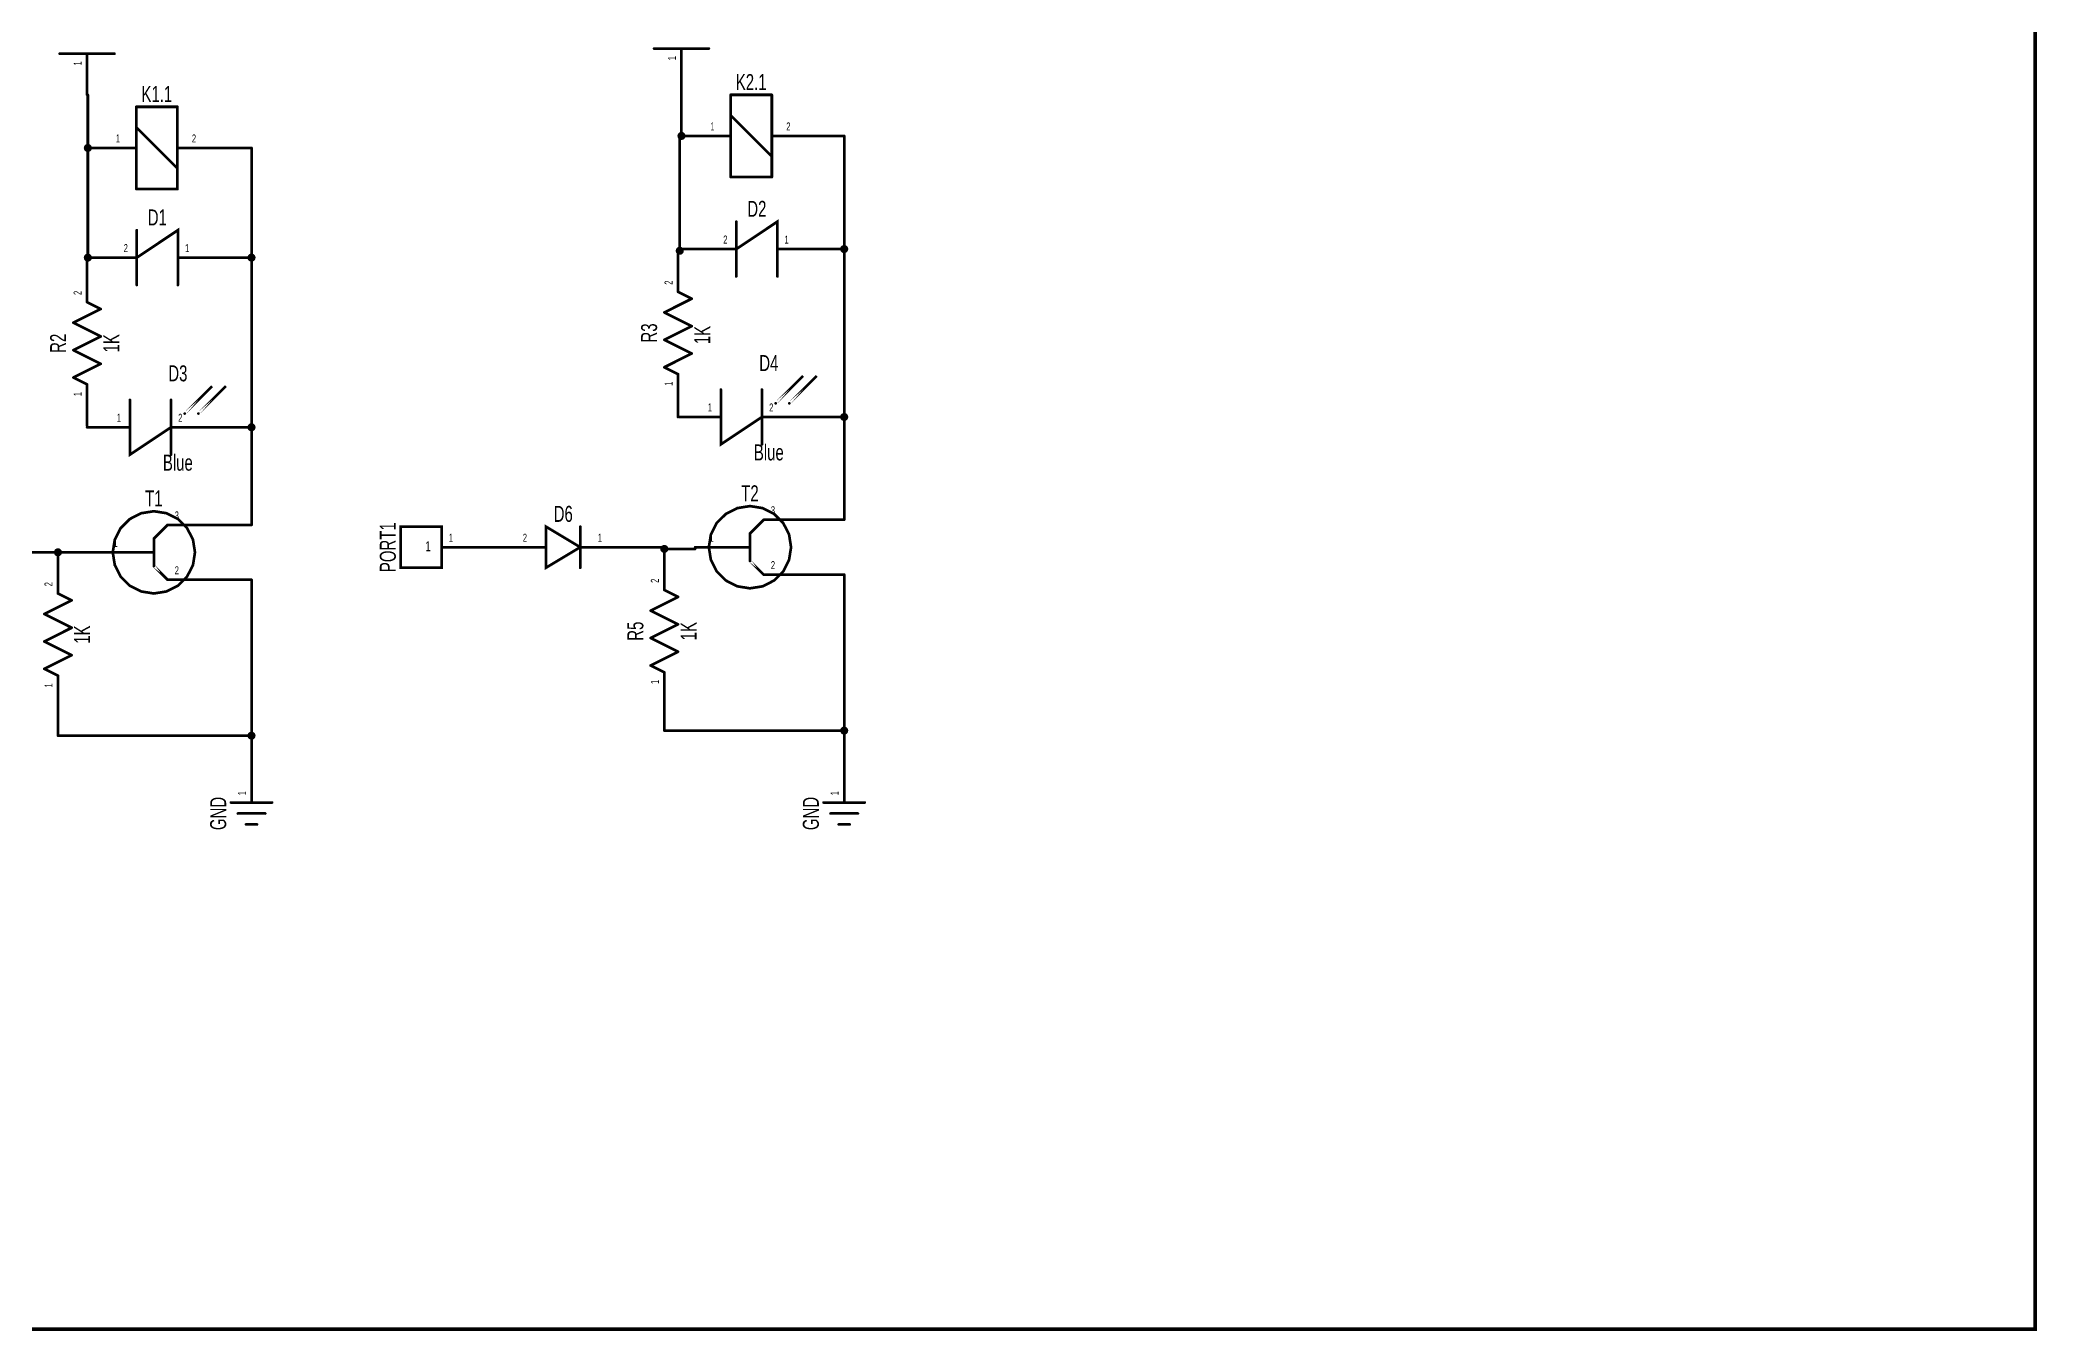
# Model space of a CAD drawing. Extents: x -3.3 to 8.2, y -1.8 to 6.3.
# Drawn here: x 0.96 to 8.25, y -1.83 to 2.88 of the extents above; entities that cross this region are included whole.
import ezdxf
from ezdxf.enums import TextEntityAlignment as Align

# ---------------------------------------------------------------- set-up
doc = ezdxf.new("R2010")
doc.units = 0
for name, color, linetype in [('Element', 253, 'CONTINUOUS'), ('Net', 50, 'CONTINUOUS'), ('Pin', 50, 'CONTINUOUS'), ('Titles', 253, 'CONTINUOUS')]:
    doc.layers.add(name, color=color, linetype=linetype)

msp = doc.modelspace()

# ---------------------------------------------------------------- linework, layer by layer
at = {"layer": 'Element', "linetype": 'CONTINUOUS'}
for points, const_width in [([(3.2002, 2.8493), (3.4002, 2.8493)], 0.0098), ([(1.0312, 2.8306), (1.2312, 2.8306)], 0.0098), ([(1.461, 2.6368), (1.311, 2.6368)], 0.01), ([(1.311, 2.6368), (1.311, 2.5618)], 0.01), ([(1.461, 2.4868), (1.461, 2.6368)], 0.01), ([(3.6299, 2.6805), (3.4799, 2.6805)], 0.01), ([(3.4799, 2.6805), (3.4799, 2.6055)], 0.01), ([(3.6299, 2.5305), (3.6299, 2.6805)], 0.01), ([(1.461, 2.4118), (1.311, 2.5618)], 0.01), ([(1.311, 2.5618), (1.311, 2.4868)], 0.01), ([(3.6299, 2.4555), (3.4799, 2.6055)], 0.01), ([(3.4799, 2.6055), (3.4799, 2.5305)], 0.01), ([(1.286, 2.4868), (1.311, 2.4868)], 0.01), ([(1.311, 2.4868), (1.311, 2.3368)], 0.01), ([(1.486, 2.4868), (1.461, 2.4868)], 0.01), ([(1.461, 2.4118), (1.461, 2.4868)], 0.01), ([(3.4549, 2.5305), (3.4799, 2.5305)], 0.01), ([(3.4799, 2.5305), (3.4799, 2.3805)], 0.01), ([(3.6549, 2.5305), (3.6299, 2.5305)], 0.01), ([(3.6299, 2.4555), (3.6299, 2.5305)], 0.01), ([(1.461, 2.3368), (1.461, 2.4118)], 0.01), ([(3.6299, 2.3805), (3.6299, 2.4555)], 0.01), ([(1.311, 2.3368), (1.461, 2.3368)], 0.01), ([(3.4799, 2.3805), (3.6299, 2.3805)], 0.01), ([(1.4625, 1.9867), (1.4625, 2.1867), (1.3125, 2.0867), (1.3125, 2.0867)], 0.0098), ([(1.3125, 2.1867), (1.3125, 1.9867)], 0.0098), ([(3.6503, 2.018), (3.6503, 2.218), (3.5003, 2.118), (3.5003, 2.118)], 0.0098), ([(3.5003, 2.218), (3.5003, 2.018)], 0.0098), ([(1.0812, 1.8492), (1.1812, 1.8992)], 0.0098), ([(1.1812, 1.8992), (1.1312, 1.9242)], 0.0098), ([(3.2377, 1.8868), (3.3377, 1.9368)], 0.0098), ([(3.3377, 1.9368), (3.2877, 1.9618)], 0.0098), ([(1.1812, 1.7992), (1.0812, 1.8492)], 0.0098), ([(3.3377, 1.8368), (3.2377, 1.8868)], 0.0098), ([(3.2377, 1.7868), (3.3377, 1.8368)], 0.0098), ([(1.0812, 1.7492), (1.1812, 1.7992)], 0.0098), ([(1.1812, 1.6992), (1.0812, 1.7492)], 0.0098), ([(3.3377, 1.7368), (3.2377, 1.7868)], 0.0098), ([(1.0812, 1.6492), (1.1812, 1.6992)], 0.0098), ([(3.2377, 1.6868), (3.3377, 1.7368)], 0.0098), ([(3.2877, 1.6618), (3.2377, 1.6868)], 0.0098), ([(1.1312, 1.6242), (1.0812, 1.6492)], 0.0098), ([(1.4875, 1.5179), (1.5875, 1.6179), (1.4875, 1.5179)], 0.0098), ([(1.5375, 1.5179), (1.6375, 1.6179), (1.5375, 1.5179)], 0.0098), ([(3.444, 1.6054), (3.444, 1.4054), (3.594, 1.5054), (3.594, 1.5054)], 0.0098), ([(3.594, 1.6054), (3.594, 1.4054)], 0.0098), ([(3.644, 1.5554), (3.744, 1.6554), (3.644, 1.5554)], 0.0098), ([(3.694, 1.5554), (3.794, 1.6554), (3.694, 1.5554)], 0.0098), ([(1.2875, 1.5679), (1.2875, 1.3679), (1.4375, 1.4679), (1.4375, 1.4679)], 0.0098), ([(1.4375, 1.5679), (1.4375, 1.3679)], 0.0098), ([(1.225, 1.0116), (1.2323, 0.9653), (1.2536, 0.9235), (1.2868, 0.8903), (1.3286, 0.869), (1.375, 0.8616), (1.4213, 0.869), (1.4632, 0.8903), (1.4963, 0.9235), (1.5177, 0.9653), (1.525, 1.0116), (1.5177, 1.058), (1.4963, 1.0998), (1.4632, 1.133), (1.4213, 1.1543), (1.375, 1.1616), (1.3286, 1.1543), (1.2868, 1.133), (1.2536, 1.0998), (1.2323, 1.058), (1.225, 1.0116)], 0.0098), ([(3.4002, 1.0304), (3.4076, 0.984), (3.4289, 0.9422), (3.4621, 0.909), (3.5039, 0.8877), (3.5502, 0.8804), (3.5966, 0.8877), (3.6384, 0.909), (3.6716, 0.9422), (3.6929, 0.984), (3.7002, 1.0304), (3.6929, 1.0767), (3.6716, 1.1186), (3.6384, 1.1517), (3.5966, 1.173), (3.5502, 1.1804), (3.5039, 1.173), (3.4621, 1.1517), (3.4289, 1.1186), (3.4076, 1.0767), (3.4002, 1.0304)], 0.0098), ([(1.375, 1.0616), (1.425, 1.1116)], 0.0098), ([(2.4251, 1.1054), (2.2752, 1.1054), (2.2752, 0.9554), (2.4251, 0.9554), (2.4251, 1.1054)], 0.0098), ([(2.9309, 1.0304), (2.8059, 1.1054), (2.8059, 0.9554), (2.9309, 1.0304)], 0.0098), ([(2.9309, 0.9554), (2.9309, 1.1054)], 0.0098), ([(3.5502, 1.0804), (3.6002, 1.1304)], 0.0098), ([(1.375, 1.0616), (1.375, 0.9616)], 0.0098), ([(2.7689, 1.0304), (2.8059, 1.0304)], 0.0098), ([(2.9309, 1.0304), (2.9689, 1.0304)], 0.0098), ([(3.4502, 1.0304), (3.5502, 1.0304)], 0.0098), ([(3.5502, 1.0804), (3.5502, 0.9804)], 0.0098), ([(1.275, 1.0116), (1.375, 1.0116)], 0.0098), ([(1.375, 0.9616), (1.425, 0.9116), (1.375, 0.9616)], 0.0098), ([(3.5502, 0.9804), (3.6002, 0.9304), (3.5502, 0.9804)], 0.0098), ([(3.2877, 0.8491), (3.2377, 0.8741)], 0.0098), ([(0.975, 0.7866), (1.075, 0.8366)], 0.0098), ([(1.075, 0.8366), (1.025, 0.8616)], 0.0098), ([(3.1877, 0.7991), (3.2877, 0.8491)], 0.0098), ([(3.2877, 0.7491), (3.1877, 0.7991)], 0.0098), ([(1.075, 0.7366), (0.975, 0.7866)], 0.0098), ([(0.975, 0.6866), (1.075, 0.7366)], 0.0098), ([(3.1877, 0.6991), (3.2877, 0.7491)], 0.0098), ([(1.075, 0.6366), (0.975, 0.6866)], 0.0098), ([(3.2877, 0.6491), (3.1877, 0.6991)], 0.0098), ([(0.975, 0.5866), (1.075, 0.6366)], 0.0098), ([(1.025, 0.5616), (0.975, 0.5866)], 0.0098), ([(3.1877, 0.5991), (3.2877, 0.6491)], 0.0098), ([(3.2377, 0.5741), (3.1877, 0.5991)], 0.0098), ([(1.6563, 0.0991), (1.8063, 0.0991)], 0.0098), ([(3.819, 0.0991), (3.969, 0.0991)], 0.0098), ([(1.6813, 0.0591), (1.7813, 0.0591)], 0.0098), ([(1.7113, 0.0191), (1.7513, 0.0191)], 0.0098), ([(3.844, 0.0591), (3.944, 0.0591)], 0.0098), ([(3.874, 0.0191), (3.914, 0.0191)], 0.0098)]:
    msp.add_lwpolyline(points, dxfattribs=dict(at, const_width=const_width))
for points, const_width in [([(3.1978, 2.8493, 1), (3.2027, 2.8493, 1), (3.1978, 2.8493, 1)], 0.0049), ([(3.3978, 2.8493, 1), (3.4027, 2.8493, 1), (3.3978, 2.8493, 1)], 0.0049), ([(1.0288, 2.8306, 1), (1.0337, 2.8306, 1), (1.0288, 2.8306, 1)], 0.0049), ([(1.2288, 2.8306, 1), (1.2337, 2.8306, 1), (1.2288, 2.8306, 1)], 0.0049), ([(1.3085, 2.6368, 1), (1.3135, 2.6368, 1), (1.3085, 2.6368, 1)], 0.005), ([(1.3085, 2.6368, 1), (1.3135, 2.6368, 1), (1.3085, 2.6368, 1)], 0.005), ([(1.4585, 2.6368, 1), (1.4635, 2.6368, 1), (1.4585, 2.6368, 1)], 0.005), ([(1.4585, 2.6368, 1), (1.4635, 2.6368, 1), (1.4585, 2.6368, 1)], 0.005), ([(3.4774, 2.6805, 1), (3.4824, 2.6805, 1), (3.4774, 2.6805, 1)], 0.005), ([(3.4774, 2.6805, 1), (3.4824, 2.6805, 1), (3.4774, 2.6805, 1)], 0.005), ([(3.6274, 2.6805, 1), (3.6324, 2.6805, 1), (3.6274, 2.6805, 1)], 0.005), ([(3.6274, 2.6805, 1), (3.6324, 2.6805, 1), (3.6274, 2.6805, 1)], 0.005), ([(1.3085, 2.5618, 1), (1.3135, 2.5618, 1), (1.3085, 2.5618, 1)], 0.005), ([(1.3085, 2.5618, 1), (1.3135, 2.5618, 1), (1.3085, 2.5618, 1)], 0.005), ([(1.3085, 2.5618, 1), (1.3135, 2.5618, 1), (1.3085, 2.5618, 1)], 0.005), ([(3.4774, 2.6055, 1), (3.4824, 2.6055, 1), (3.4774, 2.6055, 1)], 0.005), ([(3.4774, 2.6055, 1), (3.4824, 2.6055, 1), (3.4774, 2.6055, 1)], 0.005), ([(3.4774, 2.6055, 1), (3.4824, 2.6055, 1), (3.4774, 2.6055, 1)], 0.005), ([(1.2835, 2.4868, 1), (1.2885, 2.4868, 1), (1.2835, 2.4868, 1)], 0.005), ([(1.3085, 2.4868, 1), (1.3135, 2.4868, 1), (1.3085, 2.4868, 1)], 0.005), ([(1.3085, 2.4868, 1), (1.3135, 2.4868, 1), (1.3085, 2.4868, 1)], 0.005), ([(1.3085, 2.4868, 1), (1.3135, 2.4868, 1), (1.3085, 2.4868, 1)], 0.005), ([(1.4585, 2.4868, 1), (1.4635, 2.4868, 1), (1.4585, 2.4868, 1)], 0.005), ([(1.4585, 2.4868, 1), (1.4635, 2.4868, 1), (1.4585, 2.4868, 1)], 0.005), ([(1.4585, 2.4868, 1), (1.4635, 2.4868, 1), (1.4585, 2.4868, 1)], 0.005), ([(1.4835, 2.4868, 1), (1.4885, 2.4868, 1), (1.4835, 2.4868, 1)], 0.005), ([(3.4524, 2.5305, 1), (3.4574, 2.5305, 1), (3.4524, 2.5305, 1)], 0.005), ([(3.4774, 2.5305, 1), (3.4824, 2.5305, 1), (3.4774, 2.5305, 1)], 0.005), ([(3.4774, 2.5305, 1), (3.4824, 2.5305, 1), (3.4774, 2.5305, 1)], 0.005), ([(3.4774, 2.5305, 1), (3.4824, 2.5305, 1), (3.4774, 2.5305, 1)], 0.005), ([(3.6274, 2.5305, 1), (3.6324, 2.5305, 1), (3.6274, 2.5305, 1)], 0.005), ([(3.6274, 2.5305, 1), (3.6324, 2.5305, 1), (3.6274, 2.5305, 1)], 0.005), ([(3.6274, 2.5305, 1), (3.6324, 2.5305, 1), (3.6274, 2.5305, 1)], 0.005), ([(3.6524, 2.5305, 1), (3.6574, 2.5305, 1), (3.6524, 2.5305, 1)], 0.005), ([(1.4585, 2.4118, 1), (1.4635, 2.4118, 1), (1.4585, 2.4118, 1)], 0.005), ([(1.4585, 2.4118, 1), (1.4635, 2.4118, 1), (1.4585, 2.4118, 1)], 0.005), ([(1.4585, 2.4118, 1), (1.4635, 2.4118, 1), (1.4585, 2.4118, 1)], 0.005), ([(3.6274, 2.4555, 1), (3.6324, 2.4555, 1), (3.6274, 2.4555, 1)], 0.005), ([(3.6274, 2.4555, 1), (3.6324, 2.4555, 1), (3.6274, 2.4555, 1)], 0.005), ([(3.6274, 2.4555, 1), (3.6324, 2.4555, 1), (3.6274, 2.4555, 1)], 0.005), ([(1.3085, 2.3368, 1), (1.3135, 2.3368, 1), (1.3085, 2.3368, 1)], 0.005), ([(1.3085, 2.3368, 1), (1.3135, 2.3368, 1), (1.3085, 2.3368, 1)], 0.005), ([(1.4585, 2.3368, 1), (1.4635, 2.3368, 1), (1.4585, 2.3368, 1)], 0.005), ([(1.4585, 2.3368, 1), (1.4635, 2.3368, 1), (1.4585, 2.3368, 1)], 0.005), ([(3.4774, 2.3805, 1), (3.4824, 2.3805, 1), (3.4774, 2.3805, 1)], 0.005), ([(3.4774, 2.3805, 1), (3.4824, 2.3805, 1), (3.4774, 2.3805, 1)], 0.005), ([(3.6274, 2.3805, 1), (3.6324, 2.3805, 1), (3.6274, 2.3805, 1)], 0.005), ([(3.6274, 2.3805, 1), (3.6324, 2.3805, 1), (3.6274, 2.3805, 1)], 0.005), ([(1.3101, 2.1867, 1), (1.315, 2.1867, 1), (1.3101, 2.1867, 1)], 0.0049), ([(3.4978, 2.218, 1), (3.5027, 2.218, 1), (3.4978, 2.218, 1)], 0.0049), ([(3.4978, 2.118, 1), (3.5027, 2.118, 1), (3.4978, 2.118, 1)], 0.0049), ([(1.3101, 2.0867, 1), (1.315, 2.0867, 1), (1.3101, 2.0867, 1)], 0.0049), ([(1.3101, 1.9867, 1), (1.315, 1.9867, 1), (1.3101, 1.9867, 1)], 0.0049), ([(1.4601, 1.9867, 1), (1.465, 1.9867, 1), (1.4601, 1.9867, 1)], 0.0049), ([(3.4978, 2.018, 1), (3.5027, 2.018, 1), (3.4978, 2.018, 1)], 0.0049), ([(3.6478, 2.018, 1), (3.6527, 2.018, 1), (3.6478, 2.018, 1)], 0.0049), ([(1.1288, 1.9242, 1), (1.1337, 1.9242, 1), (1.1288, 1.9242, 1)], 0.0049), ([(1.1788, 1.8992, 1), (1.1837, 1.8992, 1), (1.1788, 1.8992, 1)], 0.0049), ([(1.1788, 1.8992, 1), (1.1837, 1.8992, 1), (1.1788, 1.8992, 1)], 0.0049), ([(3.2853, 1.9618, 1), (3.2902, 1.9618, 1), (3.2853, 1.9618, 1)], 0.0049), ([(3.3353, 1.9368, 1), (3.3402, 1.9368, 1), (3.3353, 1.9368, 1)], 0.0049), ([(3.3353, 1.9368, 1), (3.3402, 1.9368, 1), (3.3353, 1.9368, 1)], 0.0049), ([(1.0788, 1.8492, 1), (1.0837, 1.8492, 1), (1.0788, 1.8492, 1)], 0.0049), ([(1.0788, 1.8492, 1), (1.0837, 1.8492, 1), (1.0788, 1.8492, 1)], 0.0049), ([(3.2353, 1.8868, 1), (3.2402, 1.8868, 1), (3.2353, 1.8868, 1)], 0.0049), ([(3.2353, 1.8868, 1), (3.2402, 1.8868, 1), (3.2353, 1.8868, 1)], 0.0049), ([(3.3353, 1.8368, 1), (3.3402, 1.8368, 1), (3.3353, 1.8368, 1)], 0.0049), ([(3.3353, 1.8368, 1), (3.3402, 1.8368, 1), (3.3353, 1.8368, 1)], 0.0049), ([(1.0788, 1.7492, 1), (1.0837, 1.7492, 1), (1.0788, 1.7492, 1)], 0.0049), ([(1.0788, 1.7492, 1), (1.0837, 1.7492, 1), (1.0788, 1.7492, 1)], 0.0049), ([(1.1788, 1.7992, 1), (1.1837, 1.7992, 1), (1.1788, 1.7992, 1)], 0.0049), ([(1.1788, 1.7992, 1), (1.1837, 1.7992, 1), (1.1788, 1.7992, 1)], 0.0049), ([(3.2353, 1.7868, 1), (3.2402, 1.7868, 1), (3.2353, 1.7868, 1)], 0.0049), ([(3.2353, 1.7868, 1), (3.2402, 1.7868, 1), (3.2353, 1.7868, 1)], 0.0049), ([(1.1788, 1.6992, 1), (1.1837, 1.6992, 1), (1.1788, 1.6992, 1)], 0.0049), ([(1.1788, 1.6992, 1), (1.1837, 1.6992, 1), (1.1788, 1.6992, 1)], 0.0049), ([(3.2353, 1.6868, 1), (3.2402, 1.6868, 1), (3.2353, 1.6868, 1)], 0.0049), ([(3.2353, 1.6868, 1), (3.2402, 1.6868, 1), (3.2353, 1.6868, 1)], 0.0049), ([(3.3353, 1.7368, 1), (3.3402, 1.7368, 1), (3.3353, 1.7368, 1)], 0.0049), ([(3.3353, 1.7368, 1), (3.3402, 1.7368, 1), (3.3353, 1.7368, 1)], 0.0049), ([(1.0788, 1.6492, 1), (1.0837, 1.6492, 1), (1.0788, 1.6492, 1)], 0.0049), ([(1.0788, 1.6492, 1), (1.0837, 1.6492, 1), (1.0788, 1.6492, 1)], 0.0049), ([(1.1288, 1.6242, 1), (1.1337, 1.6242, 1), (1.1288, 1.6242, 1)], 0.0049), ([(3.2853, 1.6618, 1), (3.2902, 1.6618, 1), (3.2853, 1.6618, 1)], 0.0049), ([(3.4415, 1.6054, 1), (3.4464, 1.6054, 1), (3.4415, 1.6054, 1)], 0.0049), ([(3.5915, 1.6054, 1), (3.5964, 1.6054, 1), (3.5915, 1.6054, 1)], 0.0049), ([(1.285, 1.5679, 1), (1.2899, 1.5679, 1), (1.285, 1.5679, 1)], 0.0049), ([(1.435, 1.5679, 1), (1.4399, 1.5679, 1), (1.435, 1.5679, 1)], 0.0049), ([(3.6415, 1.5554, 1), (3.6464, 1.5554, 1), (3.6415, 1.5554, 1)], 0.0049), ([(3.6915, 1.5554, 1), (3.6964, 1.5554, 1), (3.6915, 1.5554, 1)], 0.0049), ([(1.435, 1.4679, 1), (1.4399, 1.4679, 1), (1.435, 1.4679, 1)], 0.0049), ([(1.485, 1.5179, 1), (1.4899, 1.5179, 1), (1.485, 1.5179, 1)], 0.0049), ([(1.535, 1.5179, 1), (1.5399, 1.5179, 1), (1.535, 1.5179, 1)], 0.0049), ([(3.5915, 1.5054, 1), (3.5964, 1.5054, 1), (3.5915, 1.5054, 1)], 0.0049), ([(3.5915, 1.4054, 1), (3.5964, 1.4054, 1), (3.5915, 1.4054, 1)], 0.0049), ([(1.435, 1.3679, 1), (1.4399, 1.3679, 1), (1.435, 1.3679, 1)], 0.0049), ([(1.4225, 1.1116, 1), (1.4275, 1.1116, 1), (1.4225, 1.1116, 1)], 0.0049), ([(2.9285, 1.1054, 1), (2.9334, 1.1054, 1), (2.9285, 1.1054, 1)], 0.0049), ([(3.5978, 1.1304, 1), (3.6027, 1.1304, 1), (3.5978, 1.1304, 1)], 0.0049), ([(1.3725, 1.0616, 1), (1.3775, 1.0616, 1), (1.3725, 1.0616, 1)], 0.0049), ([(1.3725, 1.0616, 1), (1.3775, 1.0616, 1), (1.3725, 1.0616, 1)], 0.0049), ([(2.7665, 1.0304, 1), (2.7714, 1.0304, 1), (2.7665, 1.0304, 1)], 0.0049), ([(2.8035, 1.0304, 1), (2.8084, 1.0304, 1), (2.8035, 1.0304, 1)], 0.0049), ([(2.9285, 1.0304, 1), (2.9334, 1.0304, 1), (2.9285, 1.0304, 1)], 0.0049), ([(2.9285, 1.0304, 1), (2.9334, 1.0304, 1), (2.9285, 1.0304, 1)], 0.0049), ([(2.9665, 1.0304, 1), (2.9714, 1.0304, 1), (2.9665, 1.0304, 1)], 0.0049), ([(3.3978, 1.0304, 1), (3.4027, 1.0304, 1), (3.3978, 1.0304, 1)], 0.0049), ([(3.4478, 1.0304, 1), (3.4527, 1.0304, 1), (3.4478, 1.0304, 1)], 0.0049), ([(3.5478, 1.0804, 1), (3.5527, 1.0804, 1), (3.5478, 1.0804, 1)], 0.0049), ([(3.5478, 1.0804, 1), (3.5527, 1.0804, 1), (3.5478, 1.0804, 1)], 0.0049), ([(3.5478, 1.0304, 1), (3.5527, 1.0304, 1), (3.5478, 1.0304, 1)], 0.0049), ([(1.2225, 1.0116, 1), (1.2275, 1.0116, 1), (1.2225, 1.0116, 1)], 0.0049), ([(1.2725, 1.0116, 1), (1.2775, 1.0116, 1), (1.2725, 1.0116, 1)], 0.0049), ([(1.3725, 1.0116, 1), (1.3775, 1.0116, 1), (1.3725, 1.0116, 1)], 0.0049), ([(1.3725, 0.9616, 1), (1.3775, 0.9616, 1), (1.3725, 0.9616, 1)], 0.0049), ([(1.3725, 0.9616, 1), (1.3775, 0.9616, 1), (1.3725, 0.9616, 1)], 0.0049), ([(2.9285, 0.9554, 1), (2.9334, 0.9554, 1), (2.9285, 0.9554, 1)], 0.0049), ([(3.5478, 0.9804, 1), (3.5527, 0.9804, 1), (3.5478, 0.9804, 1)], 0.0049), ([(3.5478, 0.9804, 1), (3.5527, 0.9804, 1), (3.5478, 0.9804, 1)], 0.0049), ([(3.2352, 0.8741, 1), (3.2402, 0.8741, 1), (3.2352, 0.8741, 1)], 0.0049), ([(1.0225, 0.8616, 1), (1.0274, 0.8616, 1), (1.0225, 0.8616, 1)], 0.0049), ([(1.0725, 0.8366, 1), (1.0774, 0.8366, 1), (1.0725, 0.8366, 1)], 0.0049), ([(1.0725, 0.8366, 1), (1.0774, 0.8366, 1), (1.0725, 0.8366, 1)], 0.0049), ([(3.1852, 0.7991, 1), (3.1902, 0.7991, 1), (3.1852, 0.7991, 1)], 0.0049), ([(3.1852, 0.7991, 1), (3.1902, 0.7991, 1), (3.1852, 0.7991, 1)], 0.0049), ([(3.2852, 0.8491, 1), (3.2902, 0.8491, 1), (3.2852, 0.8491, 1)], 0.0049), ([(3.2852, 0.8491, 1), (3.2902, 0.8491, 1), (3.2852, 0.8491, 1)], 0.0049), ([(0.9725, 0.7866, 1), (0.9774, 0.7866, 1), (0.9725, 0.7866, 1)], 0.0049), ([(0.9725, 0.7866, 1), (0.9774, 0.7866, 1), (0.9725, 0.7866, 1)], 0.0049), ([(1.0725, 0.7366, 1), (1.0774, 0.7366, 1), (1.0725, 0.7366, 1)], 0.0049), ([(1.0725, 0.7366, 1), (1.0774, 0.7366, 1), (1.0725, 0.7366, 1)], 0.0049), ([(3.2852, 0.7491, 1), (3.2902, 0.7491, 1), (3.2852, 0.7491, 1)], 0.0049), ([(3.2852, 0.7491, 1), (3.2902, 0.7491, 1), (3.2852, 0.7491, 1)], 0.0049), ([(0.9725, 0.6866, 1), (0.9774, 0.6866, 1), (0.9725, 0.6866, 1)], 0.0049), ([(0.9725, 0.6866, 1), (0.9774, 0.6866, 1), (0.9725, 0.6866, 1)], 0.0049), ([(3.1852, 0.6991, 1), (3.1902, 0.6991, 1), (3.1852, 0.6991, 1)], 0.0049), ([(3.1852, 0.6991, 1), (3.1902, 0.6991, 1), (3.1852, 0.6991, 1)], 0.0049), ([(0.9725, 0.5866, 1), (0.9774, 0.5866, 1), (0.9725, 0.5866, 1)], 0.0049), ([(0.9725, 0.5866, 1), (0.9774, 0.5866, 1), (0.9725, 0.5866, 1)], 0.0049), ([(1.0725, 0.6366, 1), (1.0774, 0.6366, 1), (1.0725, 0.6366, 1)], 0.0049), ([(1.0725, 0.6366, 1), (1.0774, 0.6366, 1), (1.0725, 0.6366, 1)], 0.0049), ([(3.1852, 0.5991, 1), (3.1902, 0.5991, 1), (3.1852, 0.5991, 1)], 0.0049), ([(3.1852, 0.5991, 1), (3.1902, 0.5991, 1), (3.1852, 0.5991, 1)], 0.0049), ([(3.2852, 0.6491, 1), (3.2902, 0.6491, 1), (3.2852, 0.6491, 1)], 0.0049), ([(3.2852, 0.6491, 1), (3.2902, 0.6491, 1), (3.2852, 0.6491, 1)], 0.0049), ([(1.0225, 0.5616, 1), (1.0274, 0.5616, 1), (1.0225, 0.5616, 1)], 0.0049), ([(3.2352, 0.5741, 1), (3.2402, 0.5741, 1), (3.2352, 0.5741, 1)], 0.0049), ([(1.6538, 0.0991, 1), (1.6588, 0.0991, 1), (1.6538, 0.0991, 1)], 0.0049), ([(1.8038, 0.0991, 1), (1.8088, 0.0991, 1), (1.8038, 0.0991, 1)], 0.0049), ([(3.8166, 0.0991, 1), (3.8215, 0.0991, 1), (3.8166, 0.0991, 1)], 0.0049), ([(3.9666, 0.0991, 1), (3.9715, 0.0991, 1), (3.9666, 0.0991, 1)], 0.0049), ([(1.6788, 0.0591, 1), (1.6838, 0.0591, 1), (1.6788, 0.0591, 1)], 0.0049), ([(1.7088, 0.0191, 1), (1.7138, 0.0191, 1), (1.7088, 0.0191, 1)], 0.0049), ([(1.7488, 0.0191, 1), (1.7538, 0.0191, 1), (1.7488, 0.0191, 1)], 0.0049), ([(1.7788, 0.0591, 1), (1.7838, 0.0591, 1), (1.7788, 0.0591, 1)], 0.0049), ([(3.8416, 0.0591, 1), (3.8465, 0.0591, 1), (3.8416, 0.0591, 1)], 0.0049), ([(3.8716, 0.0191, 1), (3.8765, 0.0191, 1), (3.8716, 0.0191, 1)], 0.0049), ([(3.9116, 0.0191, 1), (3.9165, 0.0191, 1), (3.9116, 0.0191, 1)], 0.0049), ([(3.9416, 0.0591, 1), (3.9465, 0.0591, 1), (3.9416, 0.0591, 1)], 0.0049)]:
    msp.add_lwpolyline(points, format="xyb", dxfattribs=dict(at, const_width=const_width))
at = {"layer": 'Net', "linetype": 'CONTINUOUS', "const_width": 0.0098}
for points in [[(3.3002, 2.6993), (3.3002, 2.5305)], [(1.134, 2.6806), (1.134, 2.4868)], [(1.1241, 2.4868), (1.1246, 2.4837), (1.126, 2.481), (1.1282, 2.4788), (1.1309, 2.4774), (1.134, 2.4769), (1.137, 2.4774), (1.1398, 2.4788), (1.1419, 2.481), (1.1433, 2.4837), (1.1438, 2.4868), (1.1433, 2.4898), (1.1419, 2.4926), (1.1398, 2.4948), (1.137, 2.4962), (1.134, 2.4966), (1.1309, 2.4962), (1.1282, 2.4948), (1.126, 2.4926), (1.1246, 2.4898), (1.1241, 2.4868)], [(1.1241, 2.4868), (1.1246, 2.4837), (1.126, 2.481), (1.1282, 2.4788), (1.1309, 2.4774), (1.134, 2.4769), (1.137, 2.4774), (1.1398, 2.4788), (1.1419, 2.481), (1.1433, 2.4837), (1.1438, 2.4868), (1.1433, 2.4898), (1.1419, 2.4926), (1.1398, 2.4948), (1.137, 2.4962), (1.134, 2.4966), (1.1309, 2.4962), (1.1282, 2.4948), (1.126, 2.4926), (1.1246, 2.4898), (1.1241, 2.4868)], [(1.134, 2.4868), (1.134, 2.4868)], [(1.134, 2.0867), (1.134, 2.4868)], [(1.6375, 2.4868), (1.7313, 2.4868)], [(1.7313, 2.4868), (1.7313, 1.4679)], [(3.2904, 2.5305), (3.2909, 2.5275), (3.2923, 2.5248), (3.2944, 2.5226), (3.2972, 2.5212), (3.3002, 2.5207), (3.3033, 2.5212), (3.306, 2.5226), (3.3082, 2.5248), (3.3096, 2.5275), (3.3101, 2.5305), (3.3096, 2.5336), (3.3082, 2.5363), (3.306, 2.5385), (3.3033, 2.5399), (3.3002, 2.5404), (3.2972, 2.5399), (3.2944, 2.5385), (3.2923, 2.5363), (3.2909, 2.5336), (3.2904, 2.5305)], [(3.294, 2.118), (3.294, 2.5305)], [(3.294, 2.5305), (3.3029, 2.5305)], [(3.8065, 2.5305), (3.894, 2.5305)], [(3.894, 2.5305), (3.894, 1.5054)], [(3.2841, 2.1118), (3.2846, 2.1087), (3.286, 2.106), (3.2882, 2.1038), (3.2909, 2.1024), (3.294, 2.1019), (3.297, 2.1024), (3.2997, 2.1038), (3.3019, 2.106), (3.3033, 2.1087), (3.3038, 2.1118), (3.3033, 2.1148), (3.3019, 2.1175), (3.2997, 2.1197), (3.297, 2.1211), (3.294, 2.1216), (3.2909, 2.1211), (3.2882, 2.1197), (3.286, 2.1175), (3.2846, 2.1148), (3.2841, 2.1118)], [(3.4003, 2.118), (3.294, 2.118)], [(3.294, 2.1118), (3.294, 2.1118)], [(3.294, 2.1118), (3.294, 2.1118)], [(3.7503, 2.118), (3.894, 2.118)], [(3.8842, 2.118), (3.8847, 2.115), (3.8861, 2.1122), (3.8882, 2.11), (3.891, 2.1086), (3.894, 2.1082), (3.8971, 2.1086), (3.8998, 2.11), (3.902, 2.1122), (3.9034, 2.115), (3.9039, 2.118), (3.9034, 2.121), (3.902, 2.1238), (3.8998, 2.126), (3.8971, 2.1274), (3.894, 2.1278), (3.891, 2.1274), (3.8882, 2.126), (3.8861, 2.1238), (3.8847, 2.121), (3.8842, 2.118)], [(1.1241, 2.0867), (1.1246, 2.0837), (1.126, 2.081), (1.1282, 2.0788), (1.1309, 2.0774), (1.134, 2.0769), (1.137, 2.0774), (1.1398, 2.0788), (1.1419, 2.081), (1.1433, 2.0837), (1.1438, 2.0867), (1.1433, 2.0898), (1.1419, 2.0925), (1.1398, 2.0947), (1.137, 2.0961), (1.134, 2.0966), (1.1309, 2.0961), (1.1282, 2.0947), (1.126, 2.0925), (1.1246, 2.0898), (1.1241, 2.0867)], [(1.1312, 2.0742), (1.1312, 2.0867)], [(1.1312, 2.0867), (1.2125, 2.0867)], [(1.5625, 2.0867), (1.7313, 2.0867)], [(1.7215, 2.0867), (1.7219, 2.0837), (1.7233, 2.081), (1.7255, 2.0788), (1.7283, 2.0774), (1.7313, 2.0769), (1.7343, 2.0774), (1.7371, 2.0788), (1.7393, 2.081), (1.7407, 2.0837), (1.7411, 2.0867), (1.7407, 2.0898), (1.7393, 2.0925), (1.7371, 2.0947), (1.7343, 2.0961), (1.7313, 2.0966), (1.7283, 2.0961), (1.7255, 2.0947), (1.7233, 2.0925), (1.7219, 2.0898), (1.7215, 2.0867)], [(1.1312, 1.4679), (1.1375, 1.4679)], [(1.7313, 1.4679), (1.5875, 1.4679)], [(1.7215, 1.4679), (1.7219, 1.4649), (1.7233, 1.4621), (1.7255, 1.46), (1.7283, 1.4586), (1.7313, 1.4581), (1.7343, 1.4586), (1.7371, 1.46), (1.7393, 1.4621), (1.7407, 1.4649), (1.7411, 1.4679), (1.7407, 1.471), (1.7393, 1.4737), (1.7371, 1.4759), (1.7343, 1.4773), (1.7313, 1.4778), (1.7283, 1.4773), (1.7255, 1.4759), (1.7233, 1.4737), (1.7219, 1.471), (1.7215, 1.4679)], [(1.7313, 1.1116), (1.7313, 1.4679)], [(3.2877, 1.5054), (3.2877, 1.5118)], [(3.894, 1.5054), (3.744, 1.5054)], [(3.8842, 1.5054), (3.8847, 1.5024), (3.8861, 1.4997), (3.8882, 1.4975), (3.891, 1.4961), (3.894, 1.4956), (3.8971, 1.4961), (3.8998, 1.4975), (3.902, 1.4997), (3.9034, 1.5024), (3.9039, 1.5054), (3.9034, 1.5085), (3.902, 1.5112), (3.8998, 1.5134), (3.8971, 1.5148), (3.894, 1.5153), (3.891, 1.5148), (3.8882, 1.5134), (3.8861, 1.5112), (3.8847, 1.5085), (3.8842, 1.5054)], [(3.894, 1.1304), (3.894, 1.5054)], [(1.525, 1.1116), (1.7313, 1.1116)], [(3.7002, 1.1304), (3.894, 1.1304)], [(1.0151, 1.0116), (1.0156, 1.0086), (1.017, 1.0058), (1.0192, 1.0037), (1.0219, 1.0023), (1.025, 1.0018), (1.028, 1.0023), (1.0308, 1.0037), (1.0329, 1.0058), (1.0343, 1.0086), (1.0348, 1.0116), (1.0343, 1.0147), (1.0329, 1.0174), (1.0308, 1.0196), (1.028, 1.021), (1.025, 1.0215), (1.0219, 1.021), (1.0192, 1.0196), (1.017, 1.0174), (1.0156, 1.0147), (1.0151, 1.0116)], [(2.6189, 1.0304), (2.5751, 1.0304)], [(3.1189, 1.0304), (3.2377, 1.0304)], [(3.2279, 1.0241), (3.2283, 1.0211), (3.2297, 1.0184), (3.2319, 1.0162), (3.2347, 1.0148), (3.2377, 1.0143), (3.2408, 1.0148), (3.2435, 1.0162), (3.2457, 1.0184), (3.2471, 1.0211), (3.2476, 1.0241), (3.2471, 1.0272), (3.2457, 1.0299), (3.2435, 1.0321), (3.2408, 1.0335), (3.2377, 1.034), (3.2347, 1.0335), (3.2319, 1.0321), (3.2297, 1.0299), (3.2283, 1.0272), (3.2279, 1.0241)], [(3.2377, 1.0304), (3.2377, 1.0241)], [(3.3502, 1.0241), (3.2377, 1.0241)], [(0.8875, 1.0116), (1.025, 1.0116)], [(1.025, 1.0116), (1.175, 1.0116)], [(1.025, 1.0116), (1.025, 1.0116)], [(1.025, 1.0116), (1.025, 1.0116)], [(1.525, 0.9116), (1.7313, 0.9116)], [(1.7313, 0.9116), (1.7313, 0.2491)], [(3.7002, 0.9304), (3.894, 0.9304)], [(3.894, 0.9304), (3.894, 0.2491)], [(1.025, 0.4116), (1.025, 0.3428)], [(3.2377, 0.4241), (3.2377, 0.3616)], [(3.2377, 0.3616), (3.894, 0.3616)], [(3.8842, 0.3616), (3.8847, 0.3585), (3.8861, 0.3558), (3.8882, 0.3536), (3.891, 0.3522), (3.894, 0.3517), (3.8971, 0.3522), (3.8998, 0.3536), (3.902, 0.3558), (3.9034, 0.3585), (3.9039, 0.3616), (3.9034, 0.3646), (3.902, 0.3674), (3.8998, 0.3695), (3.8971, 0.3709), (3.894, 0.3714), (3.891, 0.3709), (3.8882, 0.3695), (3.8861, 0.3674), (3.8847, 0.3646), (3.8842, 0.3616)], [(1.025, 0.3428), (1.7313, 0.3428)], [(1.7215, 0.3428), (1.7219, 0.3398), (1.7233, 0.337), (1.7255, 0.3349), (1.7283, 0.3335), (1.7313, 0.333), (1.7343, 0.3335), (1.7371, 0.3349), (1.7393, 0.337), (1.7407, 0.3398), (1.7411, 0.3428), (1.7407, 0.3459), (1.7393, 0.3486), (1.7371, 0.3508), (1.7343, 0.3522), (1.7313, 0.3527), (1.7283, 0.3522), (1.7255, 0.3508), (1.7233, 0.3486), (1.7219, 0.3459), (1.7215, 0.3428)]]:
    msp.add_lwpolyline(points, dxfattribs=at)
at = {"layer": 'Net', "linetype": 'CONTINUOUS', "const_width": 0.0049}
for points in [[(3.2978, 2.6993, 1), (3.3027, 2.6993, 1), (3.2978, 2.6993, 1)], [(1.1315, 2.6806, 1), (1.1364, 2.6806, 1), (1.1315, 2.6806, 1)], [(1.1217, 2.4868, 1), (1.1266, 2.4868, 1), (1.1217, 2.4868, 1)], [(1.1217, 2.4868, 1), (1.1266, 2.4868, 1), (1.1217, 2.4868, 1)], [(1.1315, 2.4868, 1), (1.1364, 2.4868, 1), (1.1315, 2.4868, 1)], [(1.1315, 2.4868, 1), (1.1364, 2.4868, 1), (1.1315, 2.4868, 1)], [(1.1315, 2.4868, 1), (1.1364, 2.4868, 1), (1.1315, 2.4868, 1)], [(1.6351, 2.4868, 1), (1.64, 2.4868, 1), (1.6351, 2.4868, 1)], [(1.7288, 2.4868, 1), (1.7338, 2.4868, 1), (1.7288, 2.4868, 1)], [(1.7288, 2.4868, 1), (1.7338, 2.4868, 1), (1.7288, 2.4868, 1)], [(3.2879, 2.5305, 1), (3.2928, 2.5305, 1), (3.2879, 2.5305, 1)], [(3.2915, 2.5305, 1), (3.2964, 2.5305, 1), (3.2915, 2.5305, 1)], [(3.2915, 2.5305, 1), (3.2964, 2.5305, 1), (3.2915, 2.5305, 1)], [(3.2978, 2.5305, 1), (3.3027, 2.5305, 1), (3.2978, 2.5305, 1)], [(3.3005, 2.5305, 1), (3.3054, 2.5305, 1), (3.3005, 2.5305, 1)], [(3.8041, 2.5305, 1), (3.809, 2.5305, 1), (3.8041, 2.5305, 1)], [(3.8916, 2.5305, 1), (3.8965, 2.5305, 1), (3.8916, 2.5305, 1)], [(3.8916, 2.5305, 1), (3.8965, 2.5305, 1), (3.8916, 2.5305, 1)], [(3.2817, 2.1118, 1), (3.2866, 2.1118, 1), (3.2817, 2.1118, 1)], [(3.2915, 2.118, 1), (3.2964, 2.118, 1), (3.2915, 2.118, 1)], [(3.2915, 2.118, 1), (3.2964, 2.118, 1), (3.2915, 2.118, 1)], [(3.2915, 2.1118, 1), (3.2964, 2.1118, 1), (3.2915, 2.1118, 1)], [(3.2915, 2.1118, 1), (3.2964, 2.1118, 1), (3.2915, 2.1118, 1)], [(3.3978, 2.118, 1), (3.4027, 2.118, 1), (3.3978, 2.118, 1)], [(3.7478, 2.118, 1), (3.7527, 2.118, 1), (3.7478, 2.118, 1)], [(3.8817, 2.118, 1), (3.8866, 2.118, 1), (3.8817, 2.118, 1)], [(3.8916, 2.118, 1), (3.8965, 2.118, 1), (3.8916, 2.118, 1)], [(1.1217, 2.0867, 1), (1.1266, 2.0867, 1), (1.1217, 2.0867, 1)], [(1.1288, 2.0867, 1), (1.1337, 2.0867, 1), (1.1288, 2.0867, 1)], [(1.1288, 2.0867, 1), (1.1337, 2.0867, 1), (1.1288, 2.0867, 1)], [(1.1288, 2.0742, 1), (1.1337, 2.0742, 1), (1.1288, 2.0742, 1)], [(1.1315, 2.0867, 1), (1.1364, 2.0867, 1), (1.1315, 2.0867, 1)], [(1.2101, 2.0867, 1), (1.215, 2.0867, 1), (1.2101, 2.0867, 1)], [(1.5601, 2.0867, 1), (1.565, 2.0867, 1), (1.5601, 2.0867, 1)], [(1.719, 2.0867, 1), (1.7239, 2.0867, 1), (1.719, 2.0867, 1)], [(1.7288, 2.0867, 1), (1.7338, 2.0867, 1), (1.7288, 2.0867, 1)], [(1.1288, 1.4679, 1), (1.1337, 1.4679, 1), (1.1288, 1.4679, 1)], [(1.135, 1.4679, 1), (1.1399, 1.4679, 1), (1.135, 1.4679, 1)], [(1.585, 1.4679, 1), (1.5899, 1.4679, 1), (1.585, 1.4679, 1)], [(1.719, 1.4679, 1), (1.7239, 1.4679, 1), (1.719, 1.4679, 1)], [(1.7288, 1.4679, 1), (1.7338, 1.4679, 1), (1.7288, 1.4679, 1)], [(1.7288, 1.4679, 1), (1.7338, 1.4679, 1), (1.7288, 1.4679, 1)], [(1.7288, 1.4679, 1), (1.7338, 1.4679, 1), (1.7288, 1.4679, 1)], [(3.2853, 1.5118, 1), (3.2902, 1.5118, 1), (3.2853, 1.5118, 1)], [(3.2853, 1.5054, 1), (3.2902, 1.5054, 1), (3.2853, 1.5054, 1)], [(3.7415, 1.5054, 1), (3.7464, 1.5054, 1), (3.7415, 1.5054, 1)], [(3.8817, 1.5054, 1), (3.8866, 1.5054, 1), (3.8817, 1.5054, 1)], [(3.8916, 1.5054, 1), (3.8965, 1.5054, 1), (3.8916, 1.5054, 1)], [(3.8916, 1.5054, 1), (3.8965, 1.5054, 1), (3.8916, 1.5054, 1)], [(3.8916, 1.5054, 1), (3.8965, 1.5054, 1), (3.8916, 1.5054, 1)], [(1.5225, 1.1116, 1), (1.5275, 1.1116, 1), (1.5225, 1.1116, 1)], [(1.7288, 1.1116, 1), (1.7338, 1.1116, 1), (1.7288, 1.1116, 1)], [(1.7288, 1.1116, 1), (1.7338, 1.1116, 1), (1.7288, 1.1116, 1)], [(3.6978, 1.1304, 1), (3.7027, 1.1304, 1), (3.6978, 1.1304, 1)], [(3.8916, 1.1304, 1), (3.8965, 1.1304, 1), (3.8916, 1.1304, 1)], [(3.8916, 1.1304, 1), (3.8965, 1.1304, 1), (3.8916, 1.1304, 1)], [(2.5727, 1.0304, 1), (2.5776, 1.0304, 1), (2.5727, 1.0304, 1)], [(2.6165, 1.0304, 1), (2.6214, 1.0304, 1), (2.6165, 1.0304, 1)], [(3.1165, 1.0304, 1), (3.1214, 1.0304, 1), (3.1165, 1.0304, 1)], [(3.2254, 1.0241, 1), (3.2303, 1.0241, 1), (3.2254, 1.0241, 1)], [(3.2352, 1.0304, 1), (3.2402, 1.0304, 1), (3.2352, 1.0304, 1)], [(3.2352, 1.0304, 1), (3.2402, 1.0304, 1), (3.2352, 1.0304, 1)], [(3.2352, 1.0241, 1), (3.2402, 1.0241, 1), (3.2352, 1.0241, 1)], [(3.2352, 1.0241, 1), (3.2402, 1.0241, 1), (3.2352, 1.0241, 1)], [(3.3478, 1.0241, 1), (3.3527, 1.0241, 1), (3.3478, 1.0241, 1)], [(1.0127, 1.0116, 1), (1.0176, 1.0116, 1), (1.0127, 1.0116, 1)], [(1.0225, 1.0116, 1), (1.0274, 1.0116, 1), (1.0225, 1.0116, 1)], [(1.0225, 1.0116, 1), (1.0274, 1.0116, 1), (1.0225, 1.0116, 1)], [(1.0225, 1.0116, 1), (1.0274, 1.0116, 1), (1.0225, 1.0116, 1)], [(1.0225, 1.0116, 1), (1.0274, 1.0116, 1), (1.0225, 1.0116, 1)], [(1.1725, 1.0116, 1), (1.1775, 1.0116, 1), (1.1725, 1.0116, 1)], [(1.5225, 0.9116, 1), (1.5275, 0.9116, 1), (1.5225, 0.9116, 1)], [(1.7288, 0.9116, 1), (1.7338, 0.9116, 1), (1.7288, 0.9116, 1)], [(1.7288, 0.9116, 1), (1.7338, 0.9116, 1), (1.7288, 0.9116, 1)], [(3.6978, 0.9304, 1), (3.7027, 0.9304, 1), (3.6978, 0.9304, 1)], [(3.8916, 0.9304, 1), (3.8965, 0.9304, 1), (3.8916, 0.9304, 1)], [(3.8916, 0.9304, 1), (3.8965, 0.9304, 1), (3.8916, 0.9304, 1)], [(1.0225, 0.4116, 1), (1.0274, 0.4116, 1), (1.0225, 0.4116, 1)], [(3.2352, 0.4241, 1), (3.2402, 0.4241, 1), (3.2352, 0.4241, 1)], [(3.2352, 0.3616, 1), (3.2402, 0.3616, 1), (3.2352, 0.3616, 1)], [(3.2352, 0.3616, 1), (3.2402, 0.3616, 1), (3.2352, 0.3616, 1)], [(3.8817, 0.3616, 1), (3.8866, 0.3616, 1), (3.8817, 0.3616, 1)], [(3.8916, 0.3616, 1), (3.8965, 0.3616, 1), (3.8916, 0.3616, 1)], [(1.0225, 0.3428, 1), (1.0274, 0.3428, 1), (1.0225, 0.3428, 1)], [(1.0225, 0.3428, 1), (1.0274, 0.3428, 1), (1.0225, 0.3428, 1)], [(1.719, 0.3428, 1), (1.7239, 0.3428, 1), (1.719, 0.3428, 1)], [(1.7288, 0.3428, 1), (1.7338, 0.3428, 1), (1.7288, 0.3428, 1)], [(1.7288, 0.2491, 1), (1.7338, 0.2491, 1), (1.7288, 0.2491, 1)], [(3.8916, 0.2491, 1), (3.8965, 0.2491, 1), (3.8916, 0.2491, 1)]]:
    msp.add_lwpolyline(points, format="xyb", dxfattribs=at)
at = {"layer": 'Pin', "linetype": 'CONTINUOUS', "const_width": 0.0098}
for points in [[(3.3002, 2.8493), (3.3002, 2.6993)], [(1.1312, 2.8306), (1.1312, 2.6806)], [(1.284, 2.4868), (1.134, 2.4868)], [(1.4875, 2.4868), (1.6375, 2.4868)], [(3.4529, 2.5305), (3.3029, 2.5305)], [(3.6565, 2.5305), (3.8065, 2.5305)], [(3.2877, 1.9618), (3.2877, 2.1118)], [(3.5003, 2.118), (3.4003, 2.118)], [(3.6503, 2.118), (3.7503, 2.118)], [(1.1312, 1.9242), (1.1312, 2.0742)], [(1.3125, 2.0867), (1.2125, 2.0867)], [(1.4625, 2.0867), (1.5625, 2.0867)], [(1.1312, 1.6242), (1.1312, 1.4742)], [(3.2877, 1.6618), (3.2877, 1.5118)], [(1.2875, 1.4679), (1.1375, 1.4679)], [(1.4375, 1.4679), (1.5875, 1.4679)], [(3.444, 1.5054), (3.294, 1.5054)], [(3.594, 1.5054), (3.744, 1.5054)], [(1.425, 1.1116), (1.525, 1.1116)], [(3.6002, 1.1304), (3.7002, 1.1304)], [(2.4251, 1.0304), (2.5751, 1.0304)], [(2.7689, 1.0304), (2.6189, 1.0304)], [(2.9689, 1.0304), (3.1189, 1.0304)], [(3.2377, 0.8741), (3.2377, 1.0241)], [(3.4502, 1.0304), (3.3502, 1.0304)], [(1.025, 0.8616), (1.025, 1.0116)], [(1.275, 1.0116), (1.175, 1.0116)], [(1.425, 0.9116), (1.525, 0.9116)], [(3.6002, 0.9304), (3.7002, 0.9304)], [(1.025, 0.5616), (1.025, 0.4116)], [(3.2377, 0.5741), (3.2377, 0.4241)], [(1.7313, 0.0991), (1.7313, 0.2491)], [(3.894, 0.0991), (3.894, 0.2491)]]:
    msp.add_lwpolyline(points, dxfattribs=at)
at = {"layer": 'Pin', "linetype": 'CONTINUOUS', "const_width": 0.0049}
for points in [[(3.2978, 2.8493, 1), (3.3027, 2.8493, 1), (3.2978, 2.8493, 1)], [(1.1288, 2.8306, 1), (1.1337, 2.8306, 1), (1.1288, 2.8306, 1)], [(3.2978, 2.6993, 1), (3.3027, 2.6993, 1), (3.2978, 2.6993, 1)], [(1.1288, 2.6806, 1), (1.1337, 2.6806, 1), (1.1288, 2.6806, 1)], [(1.1315, 2.4868, 1), (1.1364, 2.4868, 1), (1.1315, 2.4868, 1)], [(1.2815, 2.4868, 1), (1.2864, 2.4868, 1), (1.2815, 2.4868, 1)], [(1.4851, 2.4868, 1), (1.49, 2.4868, 1), (1.4851, 2.4868, 1)], [(1.6351, 2.4868, 1), (1.64, 2.4868, 1), (1.6351, 2.4868, 1)], [(3.3005, 2.5305, 1), (3.3054, 2.5305, 1), (3.3005, 2.5305, 1)], [(3.4505, 2.5305, 1), (3.4554, 2.5305, 1), (3.4505, 2.5305, 1)], [(3.6541, 2.5305, 1), (3.659, 2.5305, 1), (3.6541, 2.5305, 1)], [(3.8041, 2.5305, 1), (3.809, 2.5305, 1), (3.8041, 2.5305, 1)], [(3.2853, 2.1118, 1), (3.2902, 2.1118, 1), (3.2853, 2.1118, 1)], [(3.3978, 2.118, 1), (3.4027, 2.118, 1), (3.3978, 2.118, 1)], [(3.4978, 2.118, 1), (3.5027, 2.118, 1), (3.4978, 2.118, 1)], [(3.6478, 2.118, 1), (3.6527, 2.118, 1), (3.6478, 2.118, 1)], [(3.7478, 2.118, 1), (3.7527, 2.118, 1), (3.7478, 2.118, 1)], [(1.1288, 2.0742, 1), (1.1337, 2.0742, 1), (1.1288, 2.0742, 1)], [(1.2101, 2.0867, 1), (1.215, 2.0867, 1), (1.2101, 2.0867, 1)], [(1.3101, 2.0867, 1), (1.315, 2.0867, 1), (1.3101, 2.0867, 1)], [(1.4601, 2.0867, 1), (1.465, 2.0867, 1), (1.4601, 2.0867, 1)], [(1.5601, 2.0867, 1), (1.565, 2.0867, 1), (1.5601, 2.0867, 1)], [(1.1288, 1.9242, 1), (1.1337, 1.9242, 1), (1.1288, 1.9242, 1)], [(3.2853, 1.9618, 1), (3.2902, 1.9618, 1), (3.2853, 1.9618, 1)], [(1.1288, 1.6242, 1), (1.1337, 1.6242, 1), (1.1288, 1.6242, 1)], [(3.2853, 1.6618, 1), (3.2902, 1.6618, 1), (3.2853, 1.6618, 1)], [(1.1288, 1.4742, 1), (1.1337, 1.4742, 1), (1.1288, 1.4742, 1)], [(1.135, 1.4679, 1), (1.1399, 1.4679, 1), (1.135, 1.4679, 1)], [(1.285, 1.4679, 1), (1.2899, 1.4679, 1), (1.285, 1.4679, 1)], [(1.435, 1.4679, 1), (1.4399, 1.4679, 1), (1.435, 1.4679, 1)], [(1.585, 1.4679, 1), (1.5899, 1.4679, 1), (1.585, 1.4679, 1)], [(3.2853, 1.5118, 1), (3.2902, 1.5118, 1), (3.2853, 1.5118, 1)], [(3.2915, 1.5054, 1), (3.2964, 1.5054, 1), (3.2915, 1.5054, 1)], [(3.4415, 1.5054, 1), (3.4464, 1.5054, 1), (3.4415, 1.5054, 1)], [(3.5915, 1.5054, 1), (3.5964, 1.5054, 1), (3.5915, 1.5054, 1)], [(3.7415, 1.5054, 1), (3.7464, 1.5054, 1), (3.7415, 1.5054, 1)], [(1.4225, 1.1116, 1), (1.4275, 1.1116, 1), (1.4225, 1.1116, 1)], [(1.5225, 1.1116, 1), (1.5275, 1.1116, 1), (1.5225, 1.1116, 1)], [(3.5978, 1.1304, 1), (3.6027, 1.1304, 1), (3.5978, 1.1304, 1)], [(3.6978, 1.1304, 1), (3.7027, 1.1304, 1), (3.6978, 1.1304, 1)], [(2.4227, 1.0304, 1), (2.4276, 1.0304, 1), (2.4227, 1.0304, 1)], [(2.5727, 1.0304, 1), (2.5776, 1.0304, 1), (2.5727, 1.0304, 1)], [(2.6165, 1.0304, 1), (2.6214, 1.0304, 1), (2.6165, 1.0304, 1)], [(2.7665, 1.0304, 1), (2.7714, 1.0304, 1), (2.7665, 1.0304, 1)], [(2.9665, 1.0304, 1), (2.9714, 1.0304, 1), (2.9665, 1.0304, 1)], [(3.1165, 1.0304, 1), (3.1214, 1.0304, 1), (3.1165, 1.0304, 1)], [(3.2352, 1.0241, 1), (3.2402, 1.0241, 1), (3.2352, 1.0241, 1)], [(3.3478, 1.0304, 1), (3.3527, 1.0304, 1), (3.3478, 1.0304, 1)], [(3.4478, 1.0304, 1), (3.4527, 1.0304, 1), (3.4478, 1.0304, 1)], [(1.0225, 1.0116, 1), (1.0274, 1.0116, 1), (1.0225, 1.0116, 1)], [(1.1725, 1.0116, 1), (1.1775, 1.0116, 1), (1.1725, 1.0116, 1)], [(1.2725, 1.0116, 1), (1.2775, 1.0116, 1), (1.2725, 1.0116, 1)], [(1.4225, 0.9116, 1), (1.4275, 0.9116, 1), (1.4225, 0.9116, 1)], [(1.5225, 0.9116, 1), (1.5275, 0.9116, 1), (1.5225, 0.9116, 1)], [(3.2352, 0.8741, 1), (3.2402, 0.8741, 1), (3.2352, 0.8741, 1)], [(3.5978, 0.9304, 1), (3.6027, 0.9304, 1), (3.5978, 0.9304, 1)], [(3.6978, 0.9304, 1), (3.7027, 0.9304, 1), (3.6978, 0.9304, 1)], [(1.0225, 0.8616, 1), (1.0274, 0.8616, 1), (1.0225, 0.8616, 1)], [(1.0225, 0.5616, 1), (1.0274, 0.5616, 1), (1.0225, 0.5616, 1)], [(3.2352, 0.5741, 1), (3.2402, 0.5741, 1), (3.2352, 0.5741, 1)], [(1.0225, 0.4116, 1), (1.0274, 0.4116, 1), (1.0225, 0.4116, 1)], [(3.2352, 0.4241, 1), (3.2402, 0.4241, 1), (3.2352, 0.4241, 1)], [(1.7288, 0.2491, 1), (1.7338, 0.2491, 1), (1.7288, 0.2491, 1)], [(3.8916, 0.2491, 1), (3.8965, 0.2491, 1), (3.8916, 0.2491, 1)], [(1.7288, 0.0991, 1), (1.7338, 0.0991, 1), (1.7288, 0.0991, 1)], [(3.8916, 0.0991, 1), (3.8965, 0.0991, 1), (3.8916, 0.0991, 1)]]:
    msp.add_lwpolyline(points, format="xyb", dxfattribs=at)
at = {"layer": 'Titles', "linetype": 'CONTINUOUS', "const_width": 0.0131}
msp.add_lwpolyline([(8.2404, -1.8222), (-3.2526, -1.8222), (-3.2526, 6.2458), (8.2404, 6.2458), (8.2404, -1.8222)], dxfattribs=at)

# ---------------------------------------------------------------- texts
at = {"layer": 'Element', "width": 0.7}
for s, p in [('K1.1', (1.3858, 2.6368)), ('K2.1', (3.5547, 2.6805)), ('D1', (1.3875, 2.1867)), ('D2', (3.5753, 2.218)), ('D3', (1.4625, 1.6179)), ('D4', (3.619, 1.6554)), ('T2', (3.5502, 1.1804)), ('T1', (1.375, 1.1616)), ('D6', (2.8689, 1.1054))]:
    msp.add_text(s, height=0.0583, dxfattribs=at).set_placement(p, align=Align.BOTTOM_CENTER)
for s, p in [('R3', (3.2287, 1.8118)), ('R2', (1.0722, 1.7742)), ('PORT1', (2.2752, 1.0304)), ('R5', (3.1787, 0.7241)), ('GND', (1.6563, 0.0591)), ('GND', (3.819, 0.0591))]:
    msp.add_text(s, height=0.0583, rotation=90, dxfattribs=at).set_placement(p, align=Align.BOTTOM_CENTER)
for s, p in [('1K ', (3.3468, 1.8118)), ('1K', (1.1903, 1.7742)), ('1K', (1.084, 0.7116)), ('1K', (3.2968, 0.7241))]:
    msp.add_text(s, height=0.0583, rotation=90, dxfattribs=at).set_placement(p, align=Align.TOP_CENTER)
for p in [(3.619, 1.4054), (1.4625, 1.3679)]:
    msp.add_text('Blue', height=0.0583, dxfattribs=at).set_placement(p, align=Align.TOP_CENTER)
at = {"layer": 'Pin', "width": 0.7}
for s, p in [('1', (1.082, 2.7879)), ('1', (3.251, 2.8067)), ('2', (3.2385, 1.988)), ('2', (1.082, 1.9505)), ('1', (3.2385, 1.6191)), ('1', (1.082, 1.5816)), ('2', (0.9758, 0.8879)), ('2', (3.1885, 0.9004)), ('1', (0.9758, 0.519)), ('1', (3.1885, 0.5315)), ('1', (1.6821, 0.1253)), ('1', (3.8448, 0.1253))]:
    msp.add_text(s, height=0.0292, rotation=90, dxfattribs=at).set_placement(p, align=Align.TOP_LEFT)
for s, height, p in [('1', 0.0292, (3.4054, 2.5798)), ('2', 0.0292, (3.6828, 2.5798)), ('1', 0.0292, (1.2364, 2.536)), ('2', 0.0292, (1.5138, 2.536)), ('2', 0.0292, (1.265, 2.136)), ('1', 0.0292, (1.4888, 2.136)), ('2', 0.0292, (3.4527, 2.1672)), ('1', 0.0292, (3.6765, 2.1672)), ('1', 0.0292, (3.3964, 1.5546)), ('2', 0.0292, (3.6202, 1.5546)), ('1', 0.0292, (1.2399, 1.5171)), ('2', 0.0292, (1.4637, 1.5171)), ('3', 0.0292, (3.6265, 1.1796)), ('3', 0.0292, (1.4512, 1.1608)), ('1', 0.0292, (1.2274, 1.0608)), ('1', 0.0365, (2.3661, 1.0523)), ('1', 0.0292, (2.4514, 1.0796)), ('2', 0.0292, (2.7214, 1.0796)), ('1', 0.0292, (2.9952, 1.0796)), ('1', 0.0292, (3.4026, 1.0796)), ('2', 0.0292, (1.4512, 0.9608)), ('2', 0.0292, (3.6265, 0.9796))]:
    msp.add_text(s, height=height, dxfattribs=at).set_placement(p, align=Align.TOP_LEFT)

doc.saveas('drawing.dxf')
